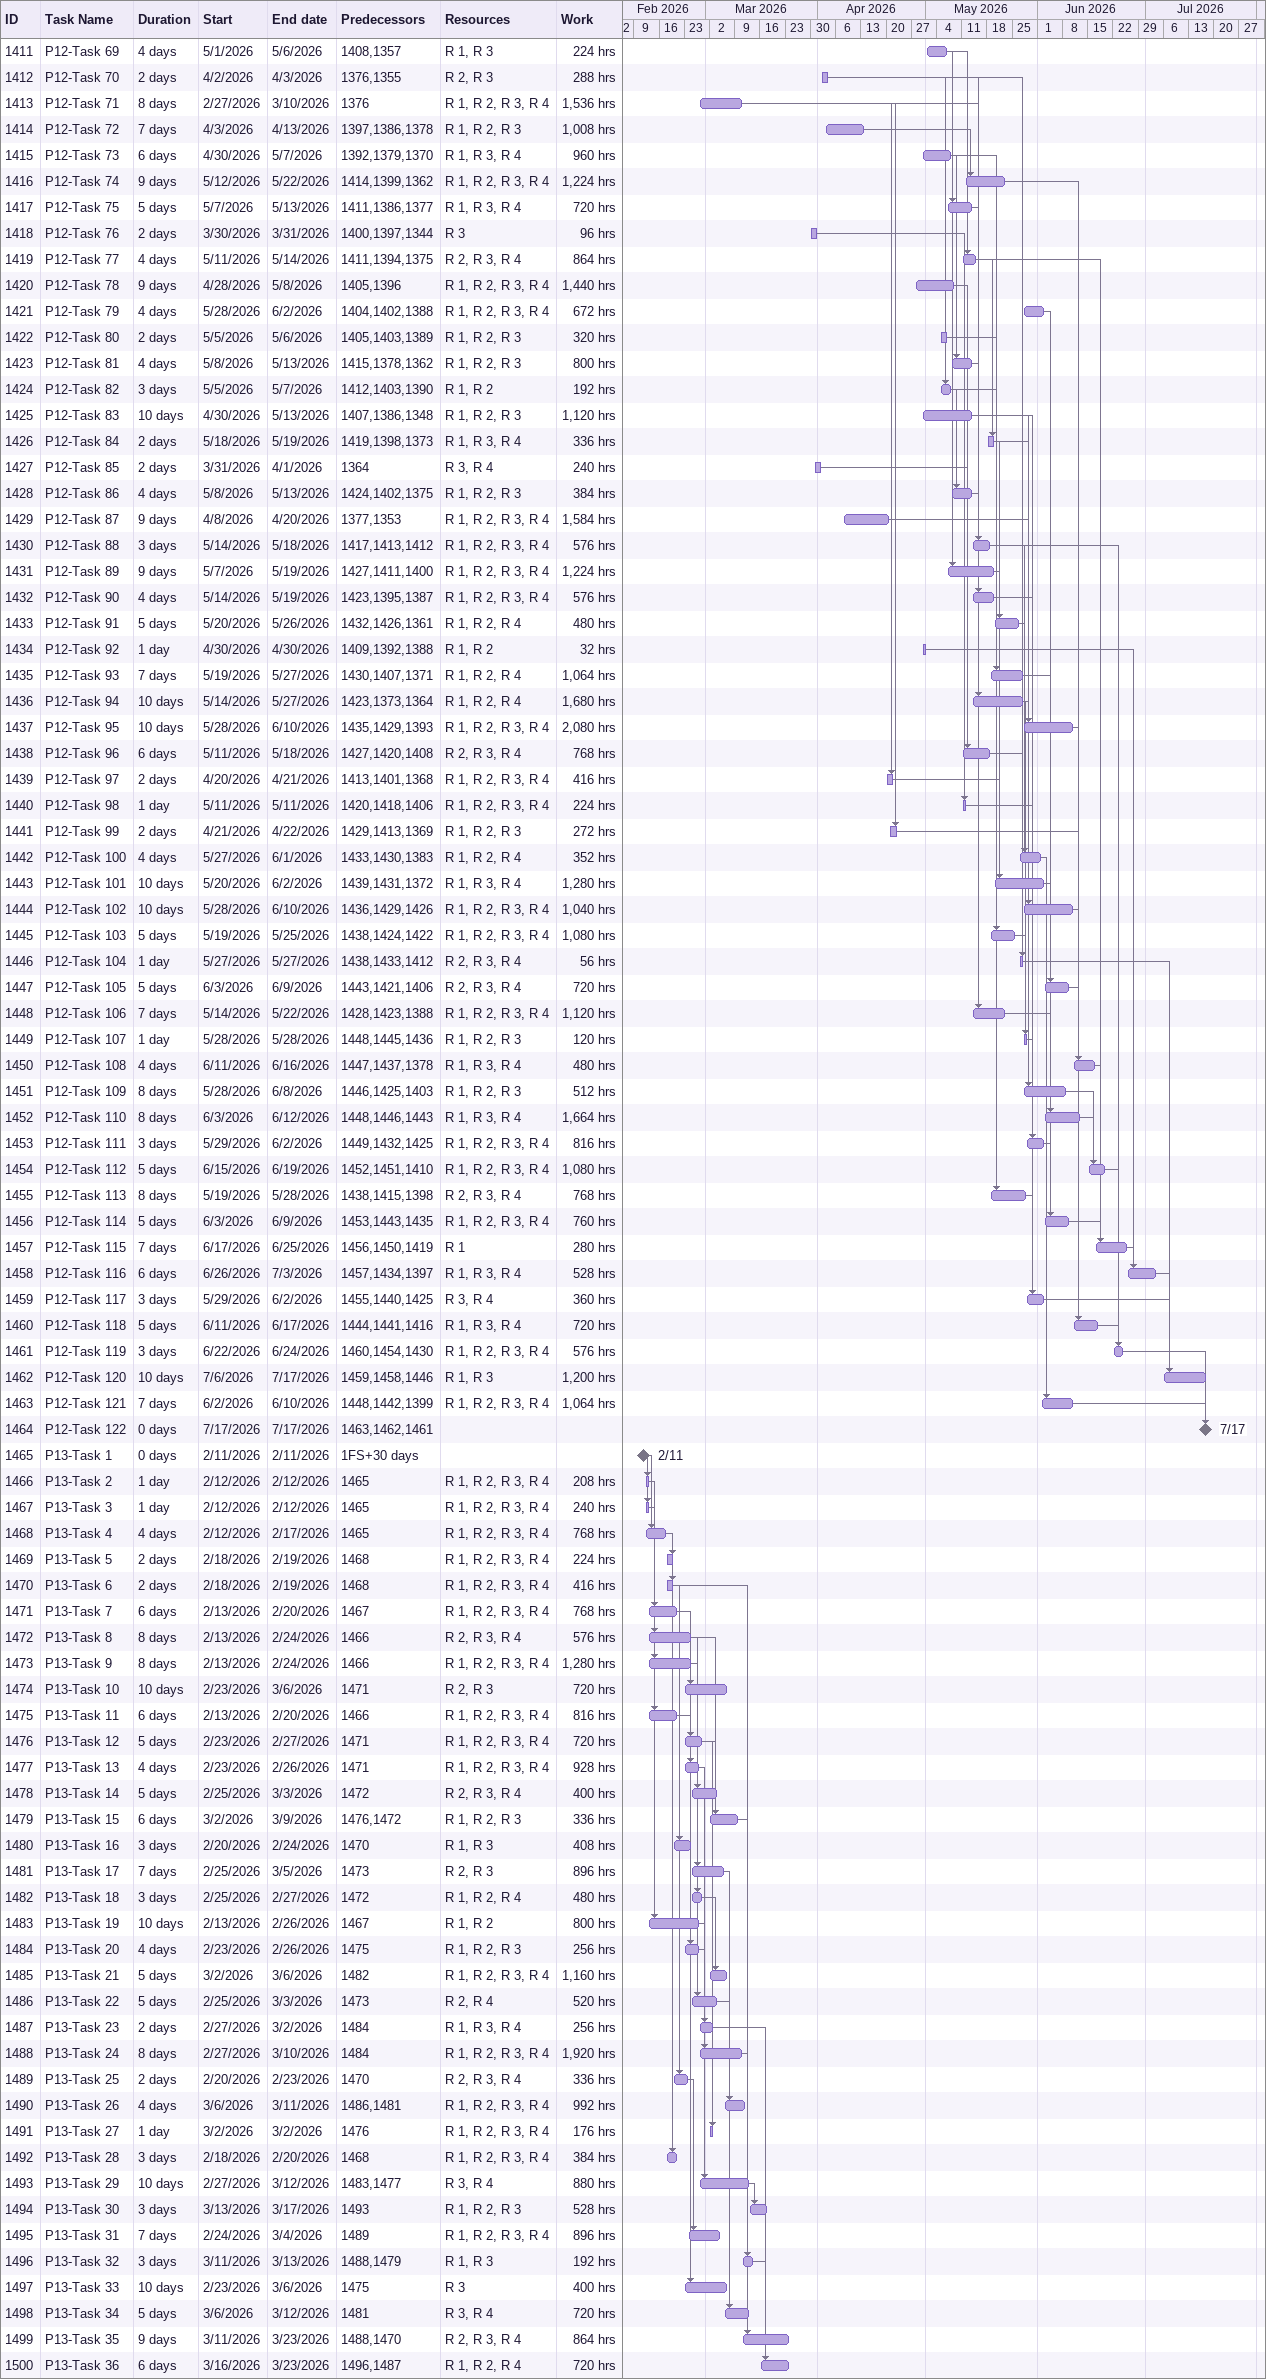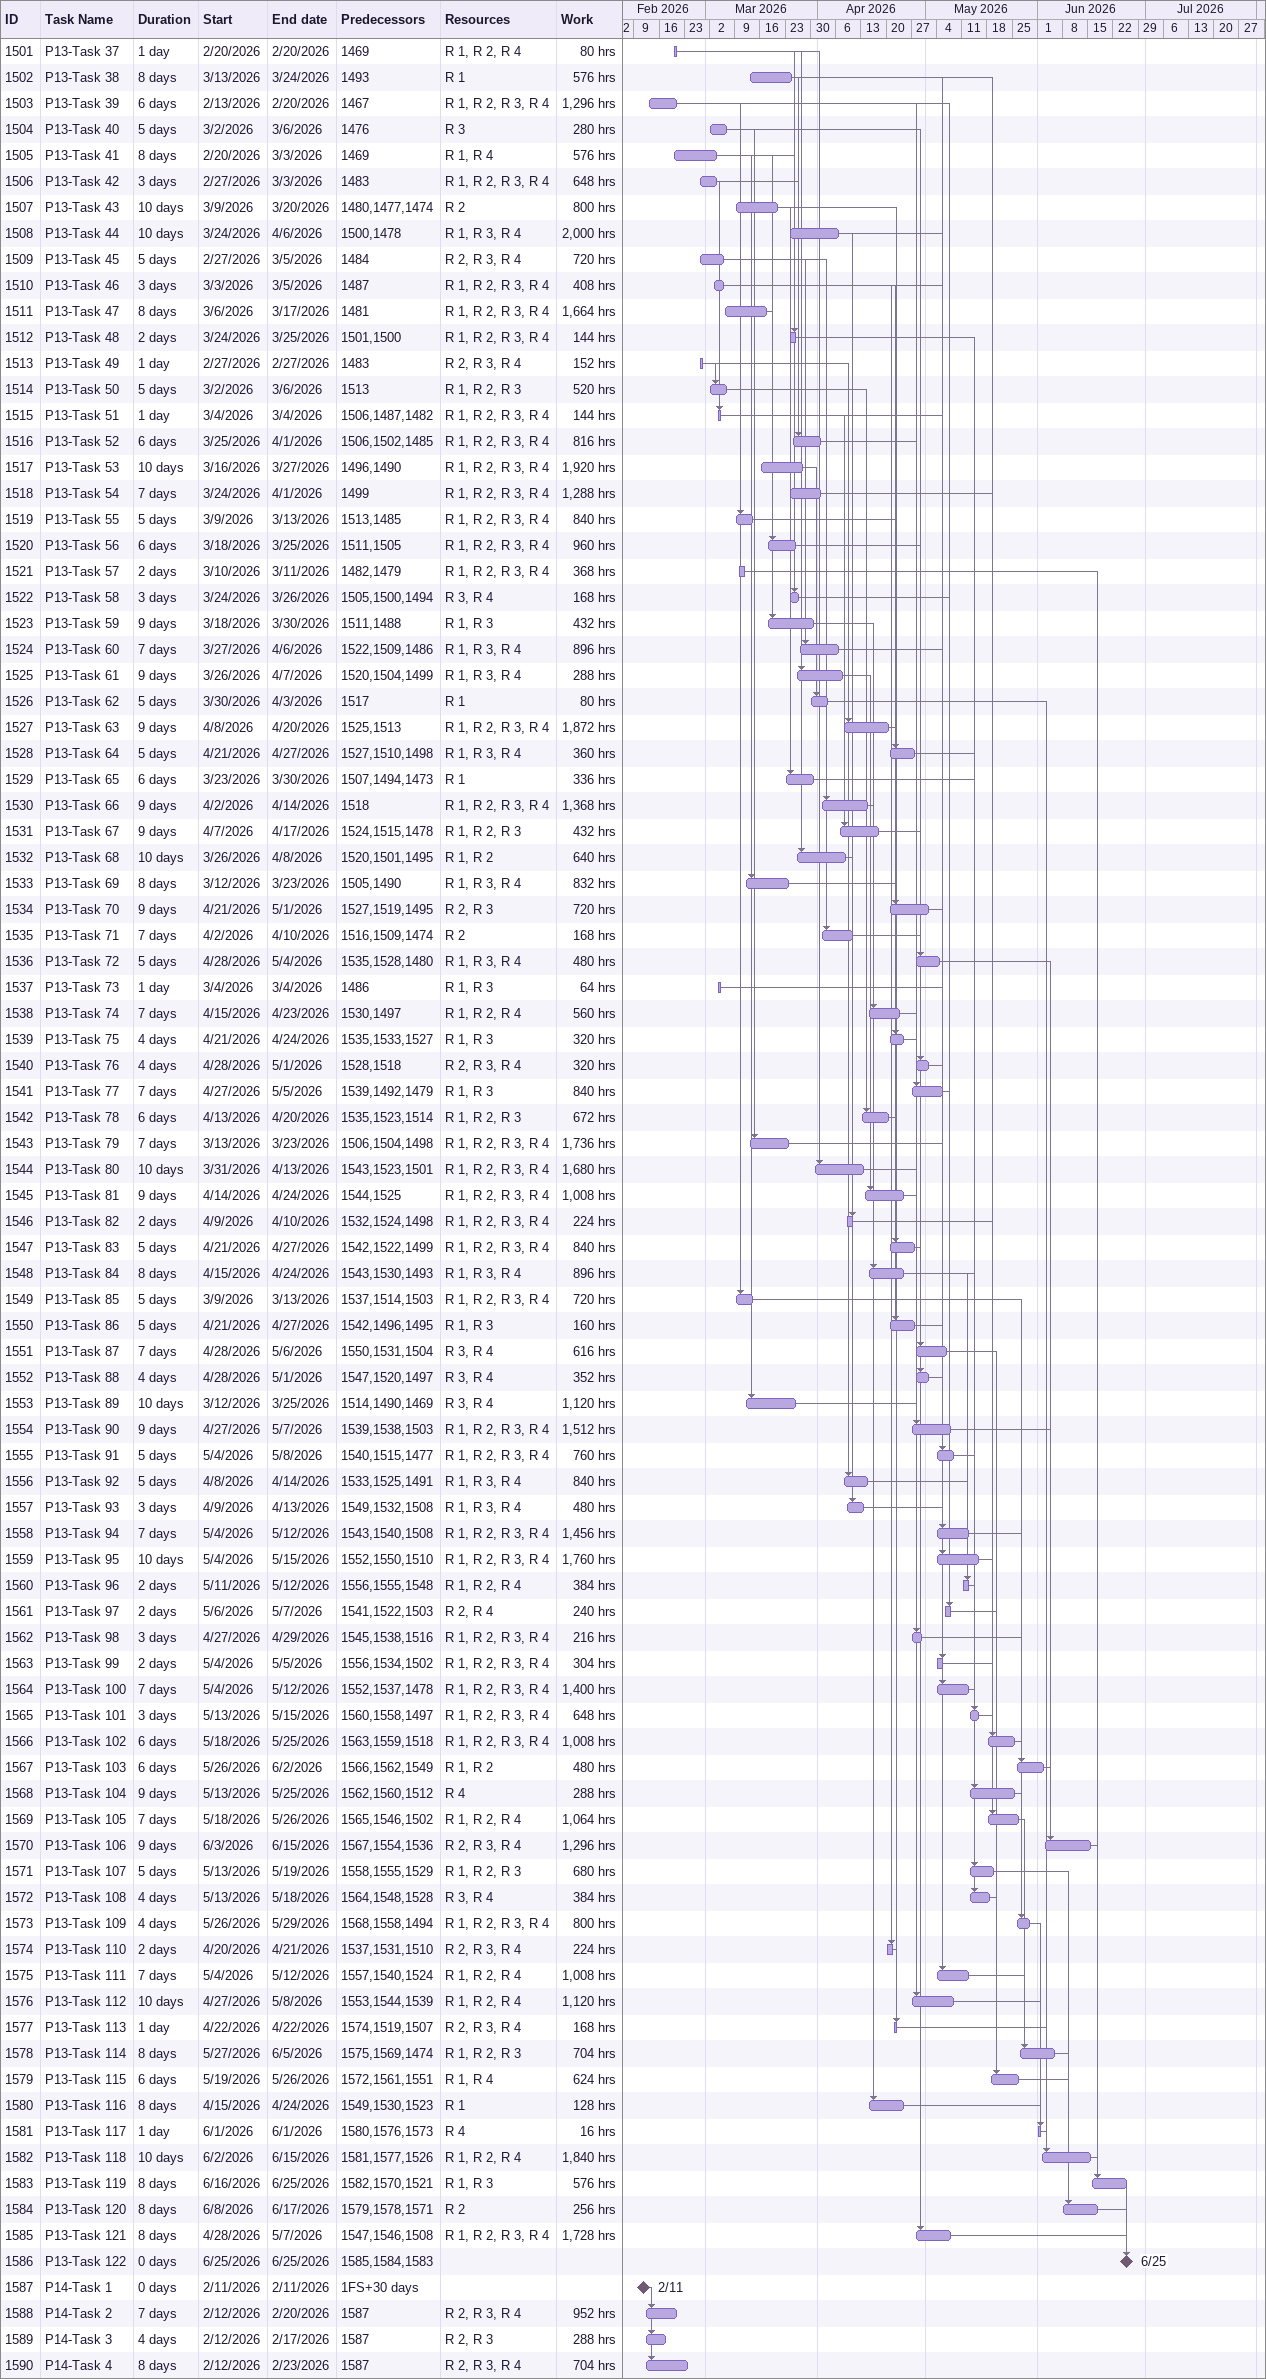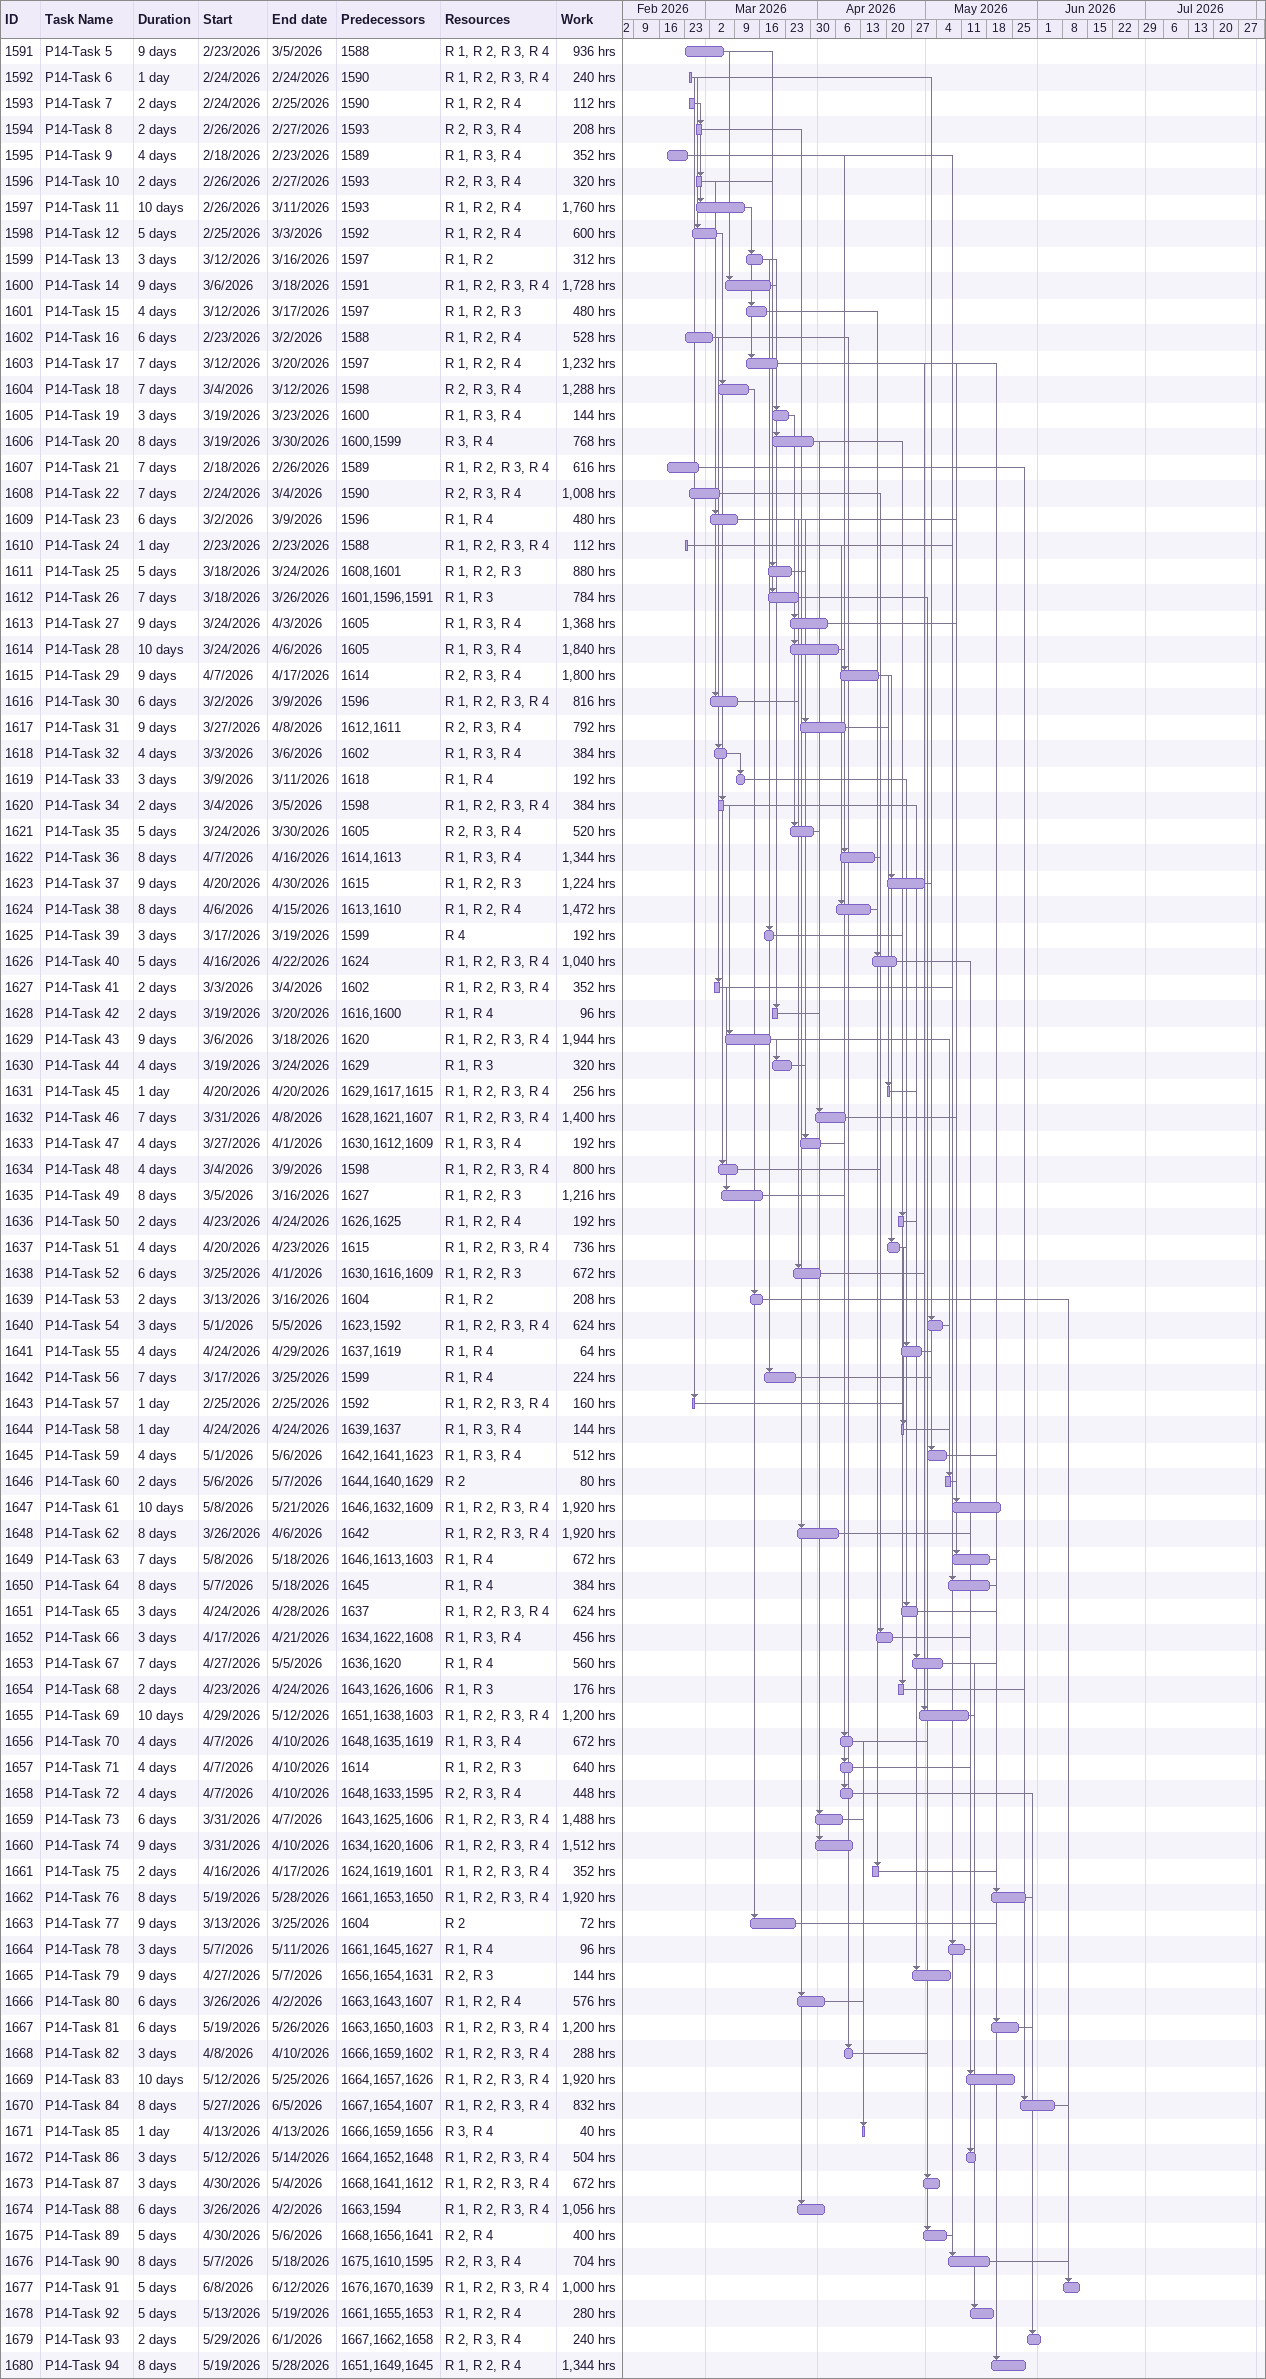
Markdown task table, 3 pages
| ID | Task | Duration | Start | Finish | Predecessors | Resources | Work (h) |
|---|---|---|---|---|---|---|---|
| 1411 | P12-Task 69 | 4d | 2026-05-01 | 2026-05-06 | 1408, 1357 | R 1, R 3 | 224 |
| 1412 | P12-Task 70 | 2d | 2026-04-02 | 2026-04-03 | 1376, 1355 | R 2, R 3 | 288 |
| 1413 | P12-Task 71 | 8d | 2026-02-27 | 2026-03-10 | 1376 | R 1, R 2, R 3, R 4 | 1536 |
| 1414 | P12-Task 72 | 7d | 2026-04-03 | 2026-04-13 | 1397, 1386, 1378 | R 1, R 2, R 3 | 1008 |
| 1415 | P12-Task 73 | 6d | 2026-04-30 | 2026-05-07 | 1392, 1379, 1370 | R 1, R 3, R 4 | 960 |
| 1416 | P12-Task 74 | 9d | 2026-05-12 | 2026-05-22 | 1414, 1399, 1362 | R 1, R 2, R 3, R 4 | 1224 |
| 1417 | P12-Task 75 | 5d | 2026-05-07 | 2026-05-13 | 1411, 1386, 1377 | R 1, R 3, R 4 | 720 |
| 1418 | P12-Task 76 | 2d | 2026-03-30 | 2026-03-31 | 1400, 1397, 1344 | R 3 | 96 |
| 1419 | P12-Task 77 | 4d | 2026-05-11 | 2026-05-14 | 1411, 1394, 1375 | R 2, R 3, R 4 | 864 |
| 1420 | P12-Task 78 | 9d | 2026-04-28 | 2026-05-08 | 1405, 1396 | R 1, R 2, R 3, R 4 | 1440 |
| 1421 | P12-Task 79 | 4d | 2026-05-28 | 2026-06-02 | 1404, 1402, 1388 | R 1, R 2, R 3, R 4 | 672 |
| 1422 | P12-Task 80 | 2d | 2026-05-05 | 2026-05-06 | 1405, 1403, 1389 | R 1, R 2, R 3 | 320 |
| 1423 | P12-Task 81 | 4d | 2026-05-08 | 2026-05-13 | 1415, 1378, 1362 | R 1, R 2, R 3 | 800 |
| 1424 | P12-Task 82 | 3d | 2026-05-05 | 2026-05-07 | 1412, 1403, 1390 | R 1, R 2 | 192 |
| 1425 | P12-Task 83 | 10d | 2026-04-30 | 2026-05-13 | 1407, 1386, 1348 | R 1, R 2, R 3 | 1120 |
| 1426 | P12-Task 84 | 2d | 2026-05-18 | 2026-05-19 | 1419, 1398, 1373 | R 1, R 3, R 4 | 336 |
| 1427 | P12-Task 85 | 2d | 2026-03-31 | 2026-04-01 | 1364 | R 3, R 4 | 240 |
| 1428 | P12-Task 86 | 4d | 2026-05-08 | 2026-05-13 | 1424, 1402, 1375 | R 1, R 2, R 3 | 384 |
| 1429 | P12-Task 87 | 9d | 2026-04-08 | 2026-04-20 | 1377, 1353 | R 1, R 2, R 3, R 4 | 1584 |
| 1430 | P12-Task 88 | 3d | 2026-05-14 | 2026-05-18 | 1417, 1413, 1412 | R 1, R 2, R 3, R 4 | 576 |
| 1431 | P12-Task 89 | 9d | 2026-05-07 | 2026-05-19 | 1427, 1411, 1400 | R 1, R 2, R 3, R 4 | 1224 |
| 1432 | P12-Task 90 | 4d | 2026-05-14 | 2026-05-19 | 1423, 1395, 1387 | R 1, R 2, R 3, R 4 | 576 |
| 1433 | P12-Task 91 | 5d | 2026-05-20 | 2026-05-26 | 1432, 1426, 1361 | R 1, R 2, R 4 | 480 |
| 1434 | P12-Task 92 | 1d | 2026-04-30 | 2026-04-30 | 1409, 1392, 1388 | R 1, R 2 | 32 |
| 1435 | P12-Task 93 | 7d | 2026-05-19 | 2026-05-27 | 1430, 1407, 1371 | R 1, R 2, R 4 | 1064 |
| 1436 | P12-Task 94 | 10d | 2026-05-14 | 2026-05-27 | 1423, 1373, 1364 | R 1, R 2, R 4 | 1680 |
| 1437 | P12-Task 95 | 10d | 2026-05-28 | 2026-06-10 | 1435, 1429, 1393 | R 1, R 2, R 3, R 4 | 2080 |
| 1438 | P12-Task 96 | 6d | 2026-05-11 | 2026-05-18 | 1427, 1420, 1408 | R 2, R 3, R 4 | 768 |
| 1439 | P12-Task 97 | 2d | 2026-04-20 | 2026-04-21 | 1413, 1401, 1368 | R 1, R 2, R 3, R 4 | 416 |
| 1440 | P12-Task 98 | 1d | 2026-05-11 | 2026-05-11 | 1420, 1418, 1406 | R 1, R 2, R 3, R 4 | 224 |
| 1441 | P12-Task 99 | 2d | 2026-04-21 | 2026-04-22 | 1429, 1413, 1369 | R 1, R 2, R 3 | 272 |
| 1442 | P12-Task 100 | 4d | 2026-05-27 | 2026-06-01 | 1433, 1430, 1383 | R 1, R 2, R 4 | 352 |
| 1443 | P12-Task 101 | 10d | 2026-05-20 | 2026-06-02 | 1439, 1431, 1372 | R 1, R 3, R 4 | 1280 |
| 1444 | P12-Task 102 | 10d | 2026-05-28 | 2026-06-10 | 1436, 1429, 1426 | R 1, R 2, R 3, R 4 | 1040 |
| 1445 | P12-Task 103 | 5d | 2026-05-19 | 2026-05-25 | 1438, 1424, 1422 | R 1, R 2, R 3, R 4 | 1080 |
| 1446 | P12-Task 104 | 1d | 2026-05-27 | 2026-05-27 | 1438, 1433, 1412 | R 2, R 3, R 4 | 56 |
| 1447 | P12-Task 105 | 5d | 2026-06-03 | 2026-06-09 | 1443, 1421, 1406 | R 2, R 3, R 4 | 720 |
| 1448 | P12-Task 106 | 7d | 2026-05-14 | 2026-05-22 | 1428, 1423, 1388 | R 1, R 2, R 3, R 4 | 1120 |
| 1449 | P12-Task 107 | 1d | 2026-05-28 | 2026-05-28 | 1448, 1445, 1436 | R 1, R 2, R 3 | 120 |
| 1450 | P12-Task 108 | 4d | 2026-06-11 | 2026-06-16 | 1447, 1437, 1378 | R 1, R 3, R 4 | 480 |
| 1451 | P12-Task 109 | 8d | 2026-05-28 | 2026-06-08 | 1446, 1425, 1403 | R 1, R 2, R 3 | 512 |
| 1452 | P12-Task 110 | 8d | 2026-06-03 | 2026-06-12 | 1448, 1446, 1443 | R 1, R 3, R 4 | 1664 |
| 1453 | P12-Task 111 | 3d | 2026-05-29 | 2026-06-02 | 1449, 1432, 1425 | R 1, R 2, R 3, R 4 | 816 |
| 1454 | P12-Task 112 | 5d | 2026-06-15 | 2026-06-19 | 1452, 1451, 1410 | R 1, R 2, R 3, R 4 | 1080 |
| 1455 | P12-Task 113 | 8d | 2026-05-19 | 2026-05-28 | 1438, 1415, 1398 | R 2, R 3, R 4 | 768 |
| 1456 | P12-Task 114 | 5d | 2026-06-03 | 2026-06-09 | 1453, 1443, 1435 | R 1, R 2, R 3, R 4 | 760 |
| 1457 | P12-Task 115 | 7d | 2026-06-17 | 2026-06-25 | 1456, 1450, 1419 | R 1 | 280 |
| 1458 | P12-Task 116 | 6d | 2026-06-26 | 2026-07-03 | 1457, 1434, 1397 | R 1, R 3, R 4 | 528 |
| 1459 | P12-Task 117 | 3d | 2026-05-29 | 2026-06-02 | 1455, 1440, 1425 | R 3, R 4 | 360 |
| 1460 | P12-Task 118 | 5d | 2026-06-11 | 2026-06-17 | 1444, 1441, 1416 | R 1, R 3, R 4 | 720 |
| 1461 | P12-Task 119 | 3d | 2026-06-22 | 2026-06-24 | 1460, 1454, 1430 | R 1, R 2, R 3, R 4 | 576 |
| 1462 | P12-Task 120 | 10d | 2026-07-06 | 2026-07-17 | 1459, 1458, 1446 | R 1, R 3 | 1200 |
| 1463 | P12-Task 121 | 7d | 2026-06-02 | 2026-06-10 | 1448, 1442, 1399 | R 1, R 2, R 3, R 4 | 1064 |
| 1464 | P12-Task 122 | 0d | 2026-07-17 | 2026-07-17 | 1463, 1462, 1461 |  |  |
| 1465 | P13-Task 1 | 0d | 2026-02-11 | 2026-02-11 | 1FS+30d |  |  |
| 1466 | P13-Task 2 | 1d | 2026-02-12 | 2026-02-12 | 1465 | R 1, R 2, R 3, R 4 | 208 |
| 1467 | P13-Task 3 | 1d | 2026-02-12 | 2026-02-12 | 1465 | R 1, R 2, R 3, R 4 | 240 |
| 1468 | P13-Task 4 | 4d | 2026-02-12 | 2026-02-17 | 1465 | R 1, R 2, R 3, R 4 | 768 |
| 1469 | P13-Task 5 | 2d | 2026-02-18 | 2026-02-19 | 1468 | R 1, R 2, R 3, R 4 | 224 |
| 1470 | P13-Task 6 | 2d | 2026-02-18 | 2026-02-19 | 1468 | R 1, R 2, R 3, R 4 | 416 |
| 1471 | P13-Task 7 | 6d | 2026-02-13 | 2026-02-20 | 1467 | R 1, R 2, R 3, R 4 | 768 |
| 1472 | P13-Task 8 | 8d | 2026-02-13 | 2026-02-24 | 1466 | R 2, R 3, R 4 | 576 |
| 1473 | P13-Task 9 | 8d | 2026-02-13 | 2026-02-24 | 1466 | R 1, R 2, R 3, R 4 | 1280 |
| 1474 | P13-Task 10 | 10d | 2026-02-23 | 2026-03-06 | 1471 | R 2, R 3 | 720 |
| 1475 | P13-Task 11 | 6d | 2026-02-13 | 2026-02-20 | 1466 | R 1, R 2, R 3, R 4 | 816 |
| 1476 | P13-Task 12 | 5d | 2026-02-23 | 2026-02-27 | 1471 | R 1, R 2, R 3, R 4 | 720 |
| 1477 | P13-Task 13 | 4d | 2026-02-23 | 2026-02-26 | 1471 | R 1, R 2, R 3, R 4 | 928 |
| 1478 | P13-Task 14 | 5d | 2026-02-25 | 2026-03-03 | 1472 | R 2, R 3, R 4 | 400 |
| 1479 | P13-Task 15 | 6d | 2026-03-02 | 2026-03-09 | 1476, 1472 | R 1, R 2, R 3 | 336 |
| 1480 | P13-Task 16 | 3d | 2026-02-20 | 2026-02-24 | 1470 | R 1, R 3 | 408 |
| 1481 | P13-Task 17 | 7d | 2026-02-25 | 2026-03-05 | 1473 | R 2, R 3 | 896 |
| 1482 | P13-Task 18 | 3d | 2026-02-25 | 2026-02-27 | 1472 | R 1, R 2, R 4 | 480 |
| 1483 | P13-Task 19 | 10d | 2026-02-13 | 2026-02-26 | 1467 | R 1, R 2 | 800 |
| 1484 | P13-Task 20 | 4d | 2026-02-23 | 2026-02-26 | 1475 | R 1, R 2, R 3 | 256 |
| 1485 | P13-Task 21 | 5d | 2026-03-02 | 2026-03-06 | 1482 | R 1, R 2, R 3, R 4 | 1160 |
| 1486 | P13-Task 22 | 5d | 2026-02-25 | 2026-03-03 | 1473 | R 2, R 4 | 520 |
| 1487 | P13-Task 23 | 2d | 2026-02-27 | 2026-03-02 | 1484 | R 1, R 3, R 4 | 256 |
| 1488 | P13-Task 24 | 8d | 2026-02-27 | 2026-03-10 | 1484 | R 1, R 2, R 3, R 4 | 1920 |
| 1489 | P13-Task 25 | 2d | 2026-02-20 | 2026-02-23 | 1470 | R 2, R 3, R 4 | 336 |
| 1490 | P13-Task 26 | 4d | 2026-03-06 | 2026-03-11 | 1486, 1481 | R 1, R 2, R 3, R 4 | 992 |
| 1491 | P13-Task 27 | 1d | 2026-03-02 | 2026-03-02 | 1476 | R 1, R 2, R 3, R 4 | 176 |
| 1492 | P13-Task 28 | 3d | 2026-02-18 | 2026-02-20 | 1468 | R 1, R 2, R 3, R 4 | 384 |
| 1493 | P13-Task 29 | 10d | 2026-02-27 | 2026-03-12 | 1483, 1477 | R 3, R 4 | 880 |
| 1494 | P13-Task 30 | 3d | 2026-03-13 | 2026-03-17 | 1493 | R 1, R 2, R 3 | 528 |
| 1495 | P13-Task 31 | 7d | 2026-02-24 | 2026-03-04 | 1489 | R 1, R 2, R 3, R 4 | 896 |
| 1496 | P13-Task 32 | 3d | 2026-03-11 | 2026-03-13 | 1488, 1479 | R 1, R 3 | 192 |
| 1497 | P13-Task 33 | 10d | 2026-02-23 | 2026-03-06 | 1475 | R 3 | 400 |
| 1498 | P13-Task 34 | 5d | 2026-03-06 | 2026-03-12 | 1481 | R 3, R 4 | 720 |
| 1499 | P13-Task 35 | 9d | 2026-03-11 | 2026-03-23 | 1488, 1470 | R 2, R 3, R 4 | 864 |
| 1500 | P13-Task 36 | 6d | 2026-03-16 | 2026-03-23 | 1496, 1487 | R 1, R 2, R 4 | 720 |
| 1501 | P13-Task 37 | 1d | 2026-02-20 | 2026-02-20 | 1469 | R 1, R 2, R 4 | 80 |
| 1502 | P13-Task 38 | 8d | 2026-03-13 | 2026-03-24 | 1493 | R 1 | 576 |
| 1503 | P13-Task 39 | 6d | 2026-02-13 | 2026-02-20 | 1467 | R 1, R 2, R 3, R 4 | 1296 |
| 1504 | P13-Task 40 | 5d | 2026-03-02 | 2026-03-06 | 1476 | R 3 | 280 |
| 1505 | P13-Task 41 | 8d | 2026-02-20 | 2026-03-03 | 1469 | R 1, R 4 | 576 |
| 1506 | P13-Task 42 | 3d | 2026-02-27 | 2026-03-03 | 1483 | R 1, R 2, R 3, R 4 | 648 |
| 1507 | P13-Task 43 | 10d | 2026-03-09 | 2026-03-20 | 1480, 1477, 1474 | R 2 | 800 |
| 1508 | P13-Task 44 | 10d | 2026-03-24 | 2026-04-06 | 1500, 1478 | R 1, R 3, R 4 | 2000 |
| 1509 | P13-Task 45 | 5d | 2026-02-27 | 2026-03-05 | 1484 | R 2, R 3, R 4 | 720 |
| 1510 | P13-Task 46 | 3d | 2026-03-03 | 2026-03-05 | 1487 | R 1, R 2, R 3, R 4 | 408 |
| 1511 | P13-Task 47 | 8d | 2026-03-06 | 2026-03-17 | 1481 | R 1, R 2, R 3, R 4 | 1664 |
| 1512 | P13-Task 48 | 2d | 2026-03-24 | 2026-03-25 | 1501, 1500 | R 1, R 2, R 3, R 4 | 144 |
| 1513 | P13-Task 49 | 1d | 2026-02-27 | 2026-02-27 | 1483 | R 2, R 3, R 4 | 152 |
| 1514 | P13-Task 50 | 5d | 2026-03-02 | 2026-03-06 | 1513 | R 1, R 2, R 3 | 520 |
| 1515 | P13-Task 51 | 1d | 2026-03-04 | 2026-03-04 | 1506, 1487, 1482 | R 1, R 2, R 3, R 4 | 144 |
| 1516 | P13-Task 52 | 6d | 2026-03-25 | 2026-04-01 | 1506, 1502, 1485 | R 1, R 2, R 3, R 4 | 816 |
| 1517 | P13-Task 53 | 10d | 2026-03-16 | 2026-03-27 | 1496, 1490 | R 1, R 2, R 3, R 4 | 1920 |
| 1518 | P13-Task 54 | 7d | 2026-03-24 | 2026-04-01 | 1499 | R 1, R 2, R 3, R 4 | 1288 |
| 1519 | P13-Task 55 | 5d | 2026-03-09 | 2026-03-13 | 1513, 1485 | R 1, R 2, R 3, R 4 | 840 |
| 1520 | P13-Task 56 | 6d | 2026-03-18 | 2026-03-25 | 1511, 1505 | R 1, R 2, R 3, R 4 | 960 |
| 1521 | P13-Task 57 | 2d | 2026-03-10 | 2026-03-11 | 1482, 1479 | R 1, R 2, R 3, R 4 | 368 |
| 1522 | P13-Task 58 | 3d | 2026-03-24 | 2026-03-26 | 1505, 1500, 1494 | R 3, R 4 | 168 |
| 1523 | P13-Task 59 | 9d | 2026-03-18 | 2026-03-30 | 1511, 1488 | R 1, R 3 | 432 |
| 1524 | P13-Task 60 | 7d | 2026-03-27 | 2026-04-06 | 1522, 1509, 1486 | R 1, R 3, R 4 | 896 |
| 1525 | P13-Task 61 | 9d | 2026-03-26 | 2026-04-07 | 1520, 1504, 1499 | R 1, R 3, R 4 | 288 |
| 1526 | P13-Task 62 | 5d | 2026-03-30 | 2026-04-03 | 1517 | R 1 | 80 |
| 1527 | P13-Task 63 | 9d | 2026-04-08 | 2026-04-20 | 1525, 1513 | R 1, R 2, R 3, R 4 | 1872 |
| 1528 | P13-Task 64 | 5d | 2026-04-21 | 2026-04-27 | 1527, 1510, 1498 | R 1, R 3, R 4 | 360 |
| 1529 | P13-Task 65 | 6d | 2026-03-23 | 2026-03-30 | 1507, 1494, 1473 | R 1 | 336 |
| 1530 | P13-Task 66 | 9d | 2026-04-02 | 2026-04-14 | 1518 | R 1, R 2, R 3, R 4 | 1368 |
| 1531 | P13-Task 67 | 9d | 2026-04-07 | 2026-04-17 | 1524, 1515, 1478 | R 1, R 2, R 3 | 432 |
| 1532 | P13-Task 68 | 10d | 2026-03-26 | 2026-04-08 | 1520, 1501, 1495 | R 1, R 2 | 640 |
| 1533 | P13-Task 69 | 8d | 2026-03-12 | 2026-03-23 | 1505, 1490 | R 1, R 3, R 4 | 832 |
| 1534 | P13-Task 70 | 9d | 2026-04-21 | 2026-05-01 | 1527, 1519, 1495 | R 2, R 3 | 720 |
| 1535 | P13-Task 71 | 7d | 2026-04-02 | 2026-04-10 | 1516, 1509, 1474 | R 2 | 168 |
| 1536 | P13-Task 72 | 5d | 2026-04-28 | 2026-05-04 | 1535, 1528, 1480 | R 1, R 3, R 4 | 480 |
| 1537 | P13-Task 73 | 1d | 2026-03-04 | 2026-03-04 | 1486 | R 1, R 3 | 64 |
| 1538 | P13-Task 74 | 7d | 2026-04-15 | 2026-04-23 | 1530, 1497 | R 1, R 2, R 4 | 560 |
| 1539 | P13-Task 75 | 4d | 2026-04-21 | 2026-04-24 | 1535, 1533, 1527 | R 1, R 3 | 320 |
| 1540 | P13-Task 76 | 4d | 2026-04-28 | 2026-05-01 | 1528, 1518 | R 2, R 3, R 4 | 320 |
| 1541 | P13-Task 77 | 7d | 2026-04-27 | 2026-05-05 | 1539, 1492, 1479 | R 1, R 3 | 840 |
| 1542 | P13-Task 78 | 6d | 2026-04-13 | 2026-04-20 | 1535, 1523, 1514 | R 1, R 2, R 3 | 672 |
| 1543 | P13-Task 79 | 7d | 2026-03-13 | 2026-03-23 | 1506, 1504, 1498 | R 1, R 2, R 3, R 4 | 1736 |
| 1544 | P13-Task 80 | 10d | 2026-03-31 | 2026-04-13 | 1543, 1523, 1501 | R 1, R 2, R 3, R 4 | 1680 |
| 1545 | P13-Task 81 | 9d | 2026-04-14 | 2026-04-24 | 1544, 1525 | R 1, R 2, R 3, R 4 | 1008 |
| 1546 | P13-Task 82 | 2d | 2026-04-09 | 2026-04-10 | 1532, 1524, 1498 | R 1, R 2, R 3, R 4 | 224 |
| 1547 | P13-Task 83 | 5d | 2026-04-21 | 2026-04-27 | 1542, 1522, 1499 | R 1, R 2, R 3, R 4 | 840 |
| 1548 | P13-Task 84 | 8d | 2026-04-15 | 2026-04-24 | 1543, 1530, 1493 | R 1, R 3, R 4 | 896 |
| 1549 | P13-Task 85 | 5d | 2026-03-09 | 2026-03-13 | 1537, 1514, 1503 | R 1, R 2, R 3, R 4 | 720 |
| 1550 | P13-Task 86 | 5d | 2026-04-21 | 2026-04-27 | 1542, 1496, 1495 | R 1, R 3 | 160 |
| 1551 | P13-Task 87 | 7d | 2026-04-28 | 2026-05-06 | 1550, 1531, 1504 | R 3, R 4 | 616 |
| 1552 | P13-Task 88 | 4d | 2026-04-28 | 2026-05-01 | 1547, 1520, 1497 | R 3, R 4 | 352 |
| 1553 | P13-Task 89 | 10d | 2026-03-12 | 2026-03-25 | 1514, 1490, 1469 | R 3, R 4 | 1120 |
| 1554 | P13-Task 90 | 9d | 2026-04-27 | 2026-05-07 | 1539, 1538, 1503 | R 1, R 2, R 3, R 4 | 1512 |
| 1555 | P13-Task 91 | 5d | 2026-05-04 | 2026-05-08 | 1540, 1515, 1477 | R 1, R 2, R 3, R 4 | 760 |
| 1556 | P13-Task 92 | 5d | 2026-04-08 | 2026-04-14 | 1533, 1525, 1491 | R 1, R 3, R 4 | 840 |
| 1557 | P13-Task 93 | 3d | 2026-04-09 | 2026-04-13 | 1549, 1532, 1508 | R 1, R 3, R 4 | 480 |
| 1558 | P13-Task 94 | 7d | 2026-05-04 | 2026-05-12 | 1543, 1540, 1508 | R 1, R 2, R 3, R 4 | 1456 |
| 1559 | P13-Task 95 | 10d | 2026-05-04 | 2026-05-15 | 1552, 1550, 1510 | R 1, R 2, R 3, R 4 | 1760 |
| 1560 | P13-Task 96 | 2d | 2026-05-11 | 2026-05-12 | 1556, 1555, 1548 | R 1, R 2, R 4 | 384 |
| 1561 | P13-Task 97 | 2d | 2026-05-06 | 2026-05-07 | 1541, 1522, 1503 | R 2, R 4 | 240 |
| 1562 | P13-Task 98 | 3d | 2026-04-27 | 2026-04-29 | 1545, 1538, 1516 | R 1, R 2, R 3, R 4 | 216 |
| 1563 | P13-Task 99 | 2d | 2026-05-04 | 2026-05-05 | 1556, 1534, 1502 | R 1, R 2, R 3, R 4 | 304 |
| 1564 | P13-Task 100 | 7d | 2026-05-04 | 2026-05-12 | 1552, 1537, 1478 | R 1, R 2, R 3, R 4 | 1400 |
| 1565 | P13-Task 101 | 3d | 2026-05-13 | 2026-05-15 | 1560, 1558, 1497 | R 1, R 2, R 3, R 4 | 648 |
| 1566 | P13-Task 102 | 6d | 2026-05-18 | 2026-05-25 | 1563, 1559, 1518 | R 1, R 2, R 3, R 4 | 1008 |
| 1567 | P13-Task 103 | 6d | 2026-05-26 | 2026-06-02 | 1566, 1562, 1549 | R 1, R 2 | 480 |
| 1568 | P13-Task 104 | 9d | 2026-05-13 | 2026-05-25 | 1562, 1560, 1512 | R 4 | 288 |
| 1569 | P13-Task 105 | 7d | 2026-05-18 | 2026-05-26 | 1565, 1546, 1502 | R 1, R 2, R 4 | 1064 |
| 1570 | P13-Task 106 | 9d | 2026-06-03 | 2026-06-15 | 1567, 1554, 1536 | R 2, R 3, R 4 | 1296 |
| 1571 | P13-Task 107 | 5d | 2026-05-13 | 2026-05-19 | 1558, 1555, 1529 | R 1, R 2, R 3 | 680 |
| 1572 | P13-Task 108 | 4d | 2026-05-13 | 2026-05-18 | 1564, 1548, 1528 | R 3, R 4 | 384 |
| 1573 | P13-Task 109 | 4d | 2026-05-26 | 2026-05-29 | 1568, 1558, 1494 | R 1, R 2, R 3, R 4 | 800 |
| 1574 | P13-Task 110 | 2d | 2026-04-20 | 2026-04-21 | 1537, 1531, 1510 | R 2, R 3, R 4 | 224 |
| 1575 | P13-Task 111 | 7d | 2026-05-04 | 2026-05-12 | 1557, 1540, 1524 | R 1, R 2, R 4 | 1008 |
| 1576 | P13-Task 112 | 10d | 2026-04-27 | 2026-05-08 | 1553, 1544, 1539 | R 1, R 2, R 4 | 1120 |
| 1577 | P13-Task 113 | 1d | 2026-04-22 | 2026-04-22 | 1574, 1519, 1507 | R 2, R 3, R 4 | 168 |
| 1578 | P13-Task 114 | 8d | 2026-05-27 | 2026-06-05 | 1575, 1569, 1474 | R 1, R 2, R 3 | 704 |
| 1579 | P13-Task 115 | 6d | 2026-05-19 | 2026-05-26 | 1572, 1561, 1551 | R 1, R 4 | 624 |
| 1580 | P13-Task 116 | 8d | 2026-04-15 | 2026-04-24 | 1549, 1530, 1523 | R 1 | 128 |
| 1581 | P13-Task 117 | 1d | 2026-06-01 | 2026-06-01 | 1580, 1576, 1573 | R 4 | 16 |
| 1582 | P13-Task 118 | 10d | 2026-06-02 | 2026-06-15 | 1581, 1577, 1526 | R 1, R 2, R 4 | 1840 |
| 1583 | P13-Task 119 | 8d | 2026-06-16 | 2026-06-25 | 1582, 1570, 1521 | R 1, R 3 | 576 |
| 1584 | P13-Task 120 | 8d | 2026-06-08 | 2026-06-17 | 1579, 1578, 1571 | R 2 | 256 |
| 1585 | P13-Task 121 | 8d | 2026-04-28 | 2026-05-07 | 1547, 1546, 1508 | R 1, R 2, R 3, R 4 | 1728 |
| 1586 | P13-Task 122 | 0d | 2026-06-25 | 2026-06-25 | 1585, 1584, 1583 |  |  |
| 1587 | P14-Task 1 | 0d | 2026-02-11 | 2026-02-11 | 1FS+30d |  |  |
| 1588 | P14-Task 2 | 7d | 2026-02-12 | 2026-02-20 | 1587 | R 2, R 3, R 4 | 952 |
| 1589 | P14-Task 3 | 4d | 2026-02-12 | 2026-02-17 | 1587 | R 2, R 3 | 288 |
| 1590 | P14-Task 4 | 8d | 2026-02-12 | 2026-02-23 | 1587 | R 2, R 3, R 4 | 704 |
| 1591 | P14-Task 5 | 9d | 2026-02-23 | 2026-03-05 | 1588 | R 1, R 2, R 3, R 4 | 936 |
| 1592 | P14-Task 6 | 1d | 2026-02-24 | 2026-02-24 | 1590 | R 1, R 2, R 3, R 4 | 240 |
| 1593 | P14-Task 7 | 2d | 2026-02-24 | 2026-02-25 | 1590 | R 1, R 2, R 4 | 112 |
| 1594 | P14-Task 8 | 2d | 2026-02-26 | 2026-02-27 | 1593 | R 2, R 3, R 4 | 208 |
| 1595 | P14-Task 9 | 4d | 2026-02-18 | 2026-02-23 | 1589 | R 1, R 3, R 4 | 352 |
| 1596 | P14-Task 10 | 2d | 2026-02-26 | 2026-02-27 | 1593 | R 2, R 3, R 4 | 320 |
| 1597 | P14-Task 11 | 10d | 2026-02-26 | 2026-03-11 | 1593 | R 1, R 2, R 4 | 1760 |
| 1598 | P14-Task 12 | 5d | 2026-02-25 | 2026-03-03 | 1592 | R 1, R 2, R 4 | 600 |
| 1599 | P14-Task 13 | 3d | 2026-03-12 | 2026-03-16 | 1597 | R 1, R 2 | 312 |
| 1600 | P14-Task 14 | 9d | 2026-03-06 | 2026-03-18 | 1591 | R 1, R 2, R 3, R 4 | 1728 |
| 1601 | P14-Task 15 | 4d | 2026-03-12 | 2026-03-17 | 1597 | R 1, R 2, R 3 | 480 |
| 1602 | P14-Task 16 | 6d | 2026-02-23 | 2026-03-02 | 1588 | R 1, R 2, R 4 | 528 |
| 1603 | P14-Task 17 | 7d | 2026-03-12 | 2026-03-20 | 1597 | R 1, R 2, R 4 | 1232 |
| 1604 | P14-Task 18 | 7d | 2026-03-04 | 2026-03-12 | 1598 | R 2, R 3, R 4 | 1288 |
| 1605 | P14-Task 19 | 3d | 2026-03-19 | 2026-03-23 | 1600 | R 1, R 3, R 4 | 144 |
| 1606 | P14-Task 20 | 8d | 2026-03-19 | 2026-03-30 | 1600, 1599 | R 3, R 4 | 768 |
| 1607 | P14-Task 21 | 7d | 2026-02-18 | 2026-02-26 | 1589 | R 1, R 2, R 3, R 4 | 616 |
| 1608 | P14-Task 22 | 7d | 2026-02-24 | 2026-03-04 | 1590 | R 2, R 3, R 4 | 1008 |
| 1609 | P14-Task 23 | 6d | 2026-03-02 | 2026-03-09 | 1596 | R 1, R 4 | 480 |
| 1610 | P14-Task 24 | 1d | 2026-02-23 | 2026-02-23 | 1588 | R 1, R 2, R 3, R 4 | 112 |
| 1611 | P14-Task 25 | 5d | 2026-03-18 | 2026-03-24 | 1608, 1601 | R 1, R 2, R 3 | 880 |
| 1612 | P14-Task 26 | 7d | 2026-03-18 | 2026-03-26 | 1601, 1596, 1591 | R 1, R 3 | 784 |
| 1613 | P14-Task 27 | 9d | 2026-03-24 | 2026-04-03 | 1605 | R 1, R 3, R 4 | 1368 |
| 1614 | P14-Task 28 | 10d | 2026-03-24 | 2026-04-06 | 1605 | R 1, R 3, R 4 | 1840 |
| 1615 | P14-Task 29 | 9d | 2026-04-07 | 2026-04-17 | 1614 | R 2, R 3, R 4 | 1800 |
| 1616 | P14-Task 30 | 6d | 2026-03-02 | 2026-03-09 | 1596 | R 1, R 2, R 3, R 4 | 816 |
| 1617 | P14-Task 31 | 9d | 2026-03-27 | 2026-04-08 | 1612, 1611 | R 2, R 3, R 4 | 792 |
| 1618 | P14-Task 32 | 4d | 2026-03-03 | 2026-03-06 | 1602 | R 1, R 3, R 4 | 384 |
| 1619 | P14-Task 33 | 3d | 2026-03-09 | 2026-03-11 | 1618 | R 1, R 4 | 192 |
| 1620 | P14-Task 34 | 2d | 2026-03-04 | 2026-03-05 | 1598 | R 1, R 2, R 3, R 4 | 384 |
| 1621 | P14-Task 35 | 5d | 2026-03-24 | 2026-03-30 | 1605 | R 2, R 3, R 4 | 520 |
| 1622 | P14-Task 36 | 8d | 2026-04-07 | 2026-04-16 | 1614, 1613 | R 1, R 3, R 4 | 1344 |
| 1623 | P14-Task 37 | 9d | 2026-04-20 | 2026-04-30 | 1615 | R 1, R 2, R 3 | 1224 |
| 1624 | P14-Task 38 | 8d | 2026-04-06 | 2026-04-15 | 1613, 1610 | R 1, R 2, R 4 | 1472 |
| 1625 | P14-Task 39 | 3d | 2026-03-17 | 2026-03-19 | 1599 | R 4 | 192 |
| 1626 | P14-Task 40 | 5d | 2026-04-16 | 2026-04-22 | 1624 | R 1, R 2, R 3, R 4 | 1040 |
| 1627 | P14-Task 41 | 2d | 2026-03-03 | 2026-03-04 | 1602 | R 1, R 2, R 3, R 4 | 352 |
| 1628 | P14-Task 42 | 2d | 2026-03-19 | 2026-03-20 | 1616, 1600 | R 1, R 4 | 96 |
| 1629 | P14-Task 43 | 9d | 2026-03-06 | 2026-03-18 | 1620 | R 1, R 2, R 3, R 4 | 1944 |
| 1630 | P14-Task 44 | 4d | 2026-03-19 | 2026-03-24 | 1629 | R 1, R 3 | 320 |
| 1631 | P14-Task 45 | 1d | 2026-04-20 | 2026-04-20 | 1629, 1617, 1615 | R 1, R 2, R 3, R 4 | 256 |
| 1632 | P14-Task 46 | 7d | 2026-03-31 | 2026-04-08 | 1628, 1621, 1607 | R 1, R 2, R 3, R 4 | 1400 |
| 1633 | P14-Task 47 | 4d | 2026-03-27 | 2026-04-01 | 1630, 1612, 1609 | R 1, R 3, R 4 | 192 |
| 1634 | P14-Task 48 | 4d | 2026-03-04 | 2026-03-09 | 1598 | R 1, R 2, R 3, R 4 | 800 |
| 1635 | P14-Task 49 | 8d | 2026-03-05 | 2026-03-16 | 1627 | R 1, R 2, R 3 | 1216 |
| 1636 | P14-Task 50 | 2d | 2026-04-23 | 2026-04-24 | 1626, 1625 | R 1, R 2, R 4 | 192 |
| 1637 | P14-Task 51 | 4d | 2026-04-20 | 2026-04-23 | 1615 | R 1, R 2, R 3, R 4 | 736 |
| 1638 | P14-Task 52 | 6d | 2026-03-25 | 2026-04-01 | 1630, 1616, 1609 | R 1, R 2, R 3 | 672 |
| 1639 | P14-Task 53 | 2d | 2026-03-13 | 2026-03-16 | 1604 | R 1, R 2 | 208 |
| 1640 | P14-Task 54 | 3d | 2026-05-01 | 2026-05-05 | 1623, 1592 | R 1, R 2, R 3, R 4 | 624 |
| 1641 | P14-Task 55 | 4d | 2026-04-24 | 2026-04-29 | 1637, 1619 | R 1, R 4 | 64 |
| 1642 | P14-Task 56 | 7d | 2026-03-17 | 2026-03-25 | 1599 | R 1, R 4 | 224 |
| 1643 | P14-Task 57 | 1d | 2026-02-25 | 2026-02-25 | 1592 | R 1, R 2, R 3, R 4 | 160 |
| 1644 | P14-Task 58 | 1d | 2026-04-24 | 2026-04-24 | 1639, 1637 | R 1, R 3, R 4 | 144 |
| 1645 | P14-Task 59 | 4d | 2026-05-01 | 2026-05-06 | 1642, 1641, 1623 | R 1, R 3, R 4 | 512 |
| 1646 | P14-Task 60 | 2d | 2026-05-06 | 2026-05-07 | 1644, 1640, 1629 | R 2 | 80 |
| 1647 | P14-Task 61 | 10d | 2026-05-08 | 2026-05-21 | 1646, 1632, 1609 | R 1, R 2, R 3, R 4 | 1920 |
| 1648 | P14-Task 62 | 8d | 2026-03-26 | 2026-04-06 | 1642 | R 1, R 2, R 3, R 4 | 1920 |
| 1649 | P14-Task 63 | 7d | 2026-05-08 | 2026-05-18 | 1646, 1613, 1603 | R 1, R 4 | 672 |
| 1650 | P14-Task 64 | 8d | 2026-05-07 | 2026-05-18 | 1645 | R 1, R 4 | 384 |
| 1651 | P14-Task 65 | 3d | 2026-04-24 | 2026-04-28 | 1637 | R 1, R 2, R 3, R 4 | 624 |
| 1652 | P14-Task 66 | 3d | 2026-04-17 | 2026-04-21 | 1634, 1622, 1608 | R 1, R 3, R 4 | 456 |
| 1653 | P14-Task 67 | 7d | 2026-04-27 | 2026-05-05 | 1636, 1620 | R 1, R 4 | 560 |
| 1654 | P14-Task 68 | 2d | 2026-04-23 | 2026-04-24 | 1643, 1626, 1606 | R 1, R 3 | 176 |
| 1655 | P14-Task 69 | 10d | 2026-04-29 | 2026-05-12 | 1651, 1638, 1603 | R 1, R 2, R 3, R 4 | 1200 |
| 1656 | P14-Task 70 | 4d | 2026-04-07 | 2026-04-10 | 1648, 1635, 1619 | R 1, R 3, R 4 | 672 |
| 1657 | P14-Task 71 | 4d | 2026-04-07 | 2026-04-10 | 1614 | R 1, R 2, R 3 | 640 |
| 1658 | P14-Task 72 | 4d | 2026-04-07 | 2026-04-10 | 1648, 1633, 1595 | R 2, R 3, R 4 | 448 |
| 1659 | P14-Task 73 | 6d | 2026-03-31 | 2026-04-07 | 1643, 1625, 1606 | R 1, R 2, R 3, R 4 | 1488 |
| 1660 | P14-Task 74 | 9d | 2026-03-31 | 2026-04-10 | 1634, 1620, 1606 | R 1, R 2, R 3, R 4 | 1512 |
| 1661 | P14-Task 75 | 2d | 2026-04-16 | 2026-04-17 | 1624, 1619, 1601 | R 1, R 2, R 3, R 4 | 352 |
| 1662 | P14-Task 76 | 8d | 2026-05-19 | 2026-05-28 | 1661, 1653, 1650 | R 1, R 2, R 3, R 4 | 1920 |
| 1663 | P14-Task 77 | 9d | 2026-03-13 | 2026-03-25 | 1604 | R 2 | 72 |
| 1664 | P14-Task 78 | 3d | 2026-05-07 | 2026-05-11 | 1661, 1645, 1627 | R 1, R 4 | 96 |
| 1665 | P14-Task 79 | 9d | 2026-04-27 | 2026-05-07 | 1656, 1654, 1631 | R 2, R 3 | 144 |
| 1666 | P14-Task 80 | 6d | 2026-03-26 | 2026-04-02 | 1663, 1643, 1607 | R 1, R 2, R 4 | 576 |
| 1667 | P14-Task 81 | 6d | 2026-05-19 | 2026-05-26 | 1663, 1650, 1603 | R 1, R 2, R 3, R 4 | 1200 |
| 1668 | P14-Task 82 | 3d | 2026-04-08 | 2026-04-10 | 1666, 1659, 1602 | R 1, R 2, R 3, R 4 | 288 |
| 1669 | P14-Task 83 | 10d | 2026-05-12 | 2026-05-25 | 1664, 1657, 1626 | R 1, R 2, R 3, R 4 | 1920 |
| 1670 | P14-Task 84 | 8d | 2026-05-27 | 2026-06-05 | 1667, 1654, 1607 | R 1, R 2, R 3, R 4 | 832 |
| 1671 | P14-Task 85 | 1d | 2026-04-13 | 2026-04-13 | 1666, 1659, 1656 | R 3, R 4 | 40 |
| 1672 | P14-Task 86 | 3d | 2026-05-12 | 2026-05-14 | 1664, 1652, 1648 | R 1, R 2, R 3, R 4 | 504 |
| 1673 | P14-Task 87 | 3d | 2026-04-30 | 2026-05-04 | 1668, 1641, 1612 | R 1, R 2, R 3, R 4 | 672 |
| 1674 | P14-Task 88 | 6d | 2026-03-26 | 2026-04-02 | 1663, 1594 | R 1, R 2, R 3, R 4 | 1056 |
| 1675 | P14-Task 89 | 5d | 2026-04-30 | 2026-05-06 | 1668, 1656, 1641 | R 2, R 4 | 400 |
| 1676 | P14-Task 90 | 8d | 2026-05-07 | 2026-05-18 | 1675, 1610, 1595 | R 2, R 3, R 4 | 704 |
| 1677 | P14-Task 91 | 5d | 2026-06-08 | 2026-06-12 | 1676, 1670, 1639 | R 1, R 2, R 3, R 4 | 1000 |
| 1678 | P14-Task 92 | 5d | 2026-05-13 | 2026-05-19 | 1661, 1655, 1653 | R 1, R 2, R 4 | 280 |
| 1679 | P14-Task 93 | 2d | 2026-05-29 | 2026-06-01 | 1667, 1662, 1658 | R 2, R 3, R 4 | 240 |
| 1680 | P14-Task 94 | 8d | 2026-05-19 | 2026-05-28 | 1651, 1649, 1645 | R 1, R 2, R 4 | 1344 |
